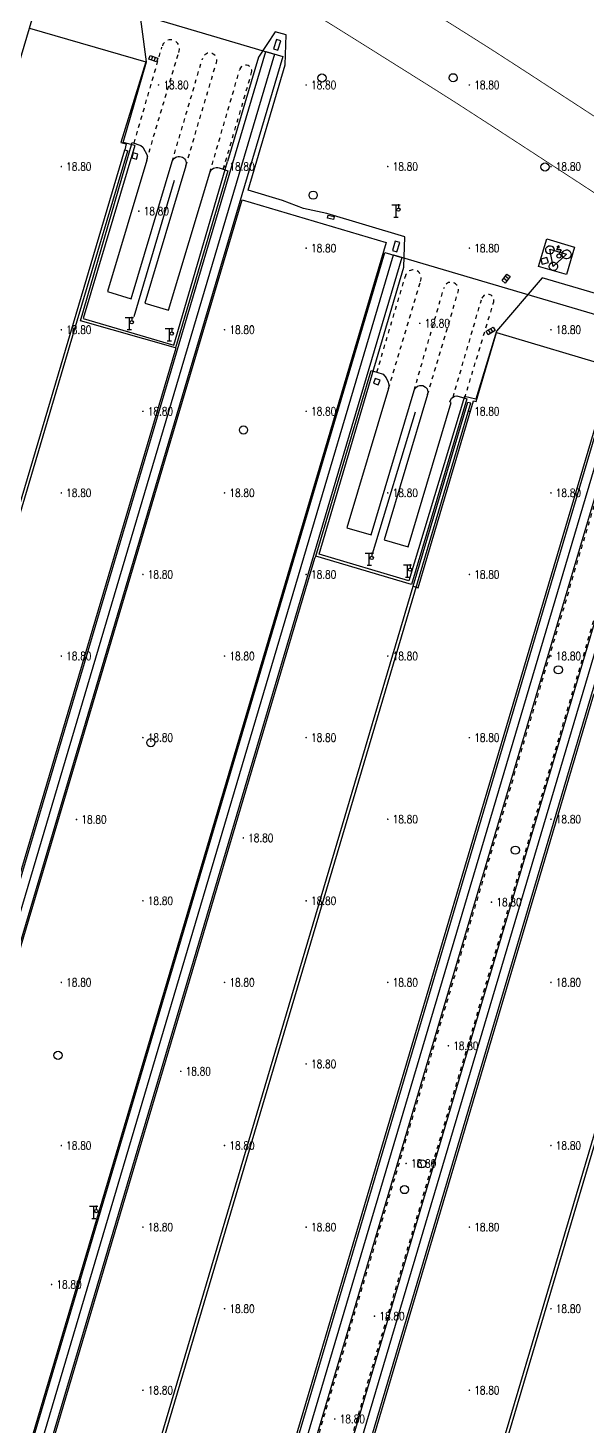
# Model space of a CAD drawing. Extents: x 404846 to 408477, y 3390929 to 3392894.
# Drawn here: x 407367.3 to 407435.8, y 3391600 to 3391771.4 of the extents above; entities that cross this region are included whole.
import ezdxf
from ezdxf.enums import TextEntityAlignment as Align

# ---------------------------------------------------------------- set-up
doc = ezdxf.new("R2010")
doc.units = 0
doc.header["$LTSCALE"] = 0.5
doc.header["$PDSIZE"] = 0.2
doc.linetypes.add('X6', pattern=[2, 1, -1])
doc.layers.get('0').update_dxf_attribs({"linetype": 'CONTINUOUS'})
for name, color, linetype in [('3221', 6, 'CONTINUOUS'), ('DLDW', 11, 'CONTINUOUS'), ('DLSS', 4, 'CONTINUOUS'), ('DMTZ', 3, 'CONTINUOUS'), ('FZTZ', 7, 'CONTINUOUS'), ('GCD', 1, 'CONTINUOUS'), ('GXYZ', 2, 'CONTINUOUS'), ('JMD', 6, 'CONTINUOUS'), ('SXSS', 5, 'CONTINUOUS'), ('ZBTZ', 3, 'CONTINUOUS')]:
    doc.layers.add(name, color=color, linetype=linetype)
doc.styles.add('HZ', font='rs.shx', dxfattribs={"width": 0.8, "bigfont": 'hztxt.shx'})
doc.linetypes.add('10422', pattern='A,0.75,[150,AAA.SHX,S=0.5,R=0,X=0,Y=0.5],1.5,[177,AAA.SHX,S=1,R=0,X=0,Y=0.4],0.75', length=3)
doc.linetypes.add('1161', pattern='A,0,[149,AAA.SHX,S=0.15,R=0,X=0,Y=0],-1.6', length=1.6)
doc.linetypes.add('444', pattern='A,4.5,[145,AAA.SHX,S=1,R=0,X=0,Y=1],4.5,-0.5,[146,AAA.SHX,S=1,R=0,X=0,Y=0],-0.5', length=10)

# ---------------------------------------------------------------- blocks, each defined once
blk = doc.blocks.new('gc063')
for p, q in [((-1, 3), (1, 3)), ((-0.5, 0), (0.5, 0)), ((0, 0), (0, 3)), ((0.6, 3), (0.6, 2.2))]:
    blk.add_line(p, q)
blk.add_circle((0.6, 1.8), 0.4)
blk.add_point((0.6, 3))
blk.add_point((0.6, 3))
blk = doc.blocks.new('GC200')
at = {"linetype": 'Continuous', "const_width": 0.2, "flags": 128}
blk.add_lwpolyline([(-0.1, 0, 1), (0.1, 0, 1)], format="xyb", close=True, dxfattribs=at)
blk = doc.blocks.new('gc188')
blk.add_circle((0, 0), 1)
blk = doc.blocks.new('gc041')
for p, q in [((-1, 0.5), (1, 0.5)), ((-1, -0.5), (-1, 0.5)), ((-0.33, 0.5), (-0.33, -0.5)), ((0.33, 0.5), (0.33, -0.5)), ((1, 0.5), (1, -0.5)), ((1, -0.5), (-1, -0.5))]:
    blk.add_line(p, q)
blk = doc.blocks.new('gc132')
at = {"linetype": 'Continuous'}
for points in [[(0, 2.5), (-0.58, 1.5)], [(0.58, 1.5), (-0.58, 1.5)], [(0, 2.5), (-0.52, 2.2)], [(0, 2.5), (0, 1.9)], [(0.58, 1.5), (0, 0.5)]]:
    blk.add_lwpolyline(points, dxfattribs=at)
blk.add_circle((0, 0), 0.5, dxfattribs=at)

msp = doc.modelspace()

# ---------------------------------------------------------------- linework, layer by layer
at = {"layer": '3221', "color": 6}
for points in [[(407253.652, 3391392.054, 18.971), (407367.759, 3391776.975, 18.886), (407396.218, 3391768.539, 18.886), (407397.498, 3391768.159, 18.886), (407283.391, 3391383.238, 19.062)], [(407303.51, 3391377.274, 19.062), (407412.045, 3391743.54, 18.82), (407441.781, 3391734.76, 18.562), (407333.198, 3391368.473, 18.804)], [(407369.162, 3391357.812, 18.804), (407339.453, 3391366.619, 18.804), (407446.247, 3391726.874, 18.92), (407475.957, 3391718.066, 18.92)]]:
    msp.add_polyline3d(points, close=True, dxfattribs=at)
at = {"layer": 'DLDW', "linetype": 'Continuous', "elevation": 19.189, "flags": 128}
msp.add_lwpolyline([(407433.258, 3391743.647), (407431.612, 3391742.12), (407431.215, 3391744.255), (407433.258, 3391743.647)], close=True, dxfattribs=at)
at = {"layer": 'DLSS', "linetype": 'Continuous', "const_width": 0.1, "flags": 128}
for points, elevation in [([(407409.307, 3391768.75), (407395.708, 3391777.246), (407385.849, 3391783.381), (407368.956, 3391793.813), (407361.001, 3391798.68)], 18.875), ([(407452.736, 3391750.049), (407435.769, 3391761.126), (407428.419, 3391765.916), (407424.071, 3391768.728), (407420.802, 3391770.799), (407413.478, 3391775.396)], 18.825), ([(407448.425, 3391743.491), (407431.482, 3391754.555), (407424.146, 3391759.334), (407419.84, 3391762.12), (407416.617, 3391764.162), (407409.307, 3391768.75)], 18.83)]:
    msp.add_lwpolyline(points, dxfattribs=dict(at, elevation=elevation))
at = {"layer": 'DLSS', "linetype": 'X6', "flags": 128}
for points, elevation in [([(407385.737, 3391768.379), (407385.801, 3391768.558), (407385.832, 3391768.744), (407385.818, 3391769.027), (407385.767, 3391769.21), (407385.634, 3391769.46), (407385.512, 3391769.604), (407385.366, 3391769.724), (407385.201, 3391769.817), (407384.93, 3391769.9), (407384.742, 3391769.915), (407384.553, 3391769.897), (407384.371, 3391769.847), (407384.2, 3391769.766), (407384.046, 3391769.656), (407383.913, 3391769.521), (407383.806, 3391769.365), (407383.678, 3391769.001)], 19.001), ([(407380.275, 3391757.263), (407383.678, 3391769.001)], 19.045), ([(407381.816, 3391755.176), (407385.737, 3391768.379)], 19.061), ([(407390.32, 3391767.003), (407390.375, 3391767.15), (407390.403, 3391767.305), (407390.405, 3391767.462), (407390.379, 3391767.617), (407390.326, 3391767.765), (407390.249, 3391767.902), (407390.149, 3391768.023), (407389.964, 3391768.168), (407389.822, 3391768.235), (407389.67, 3391768.277), (407389.436, 3391768.29), (407389.281, 3391768.264), (407389.133, 3391768.211), (407388.996, 3391768.134), (407388.875, 3391768.034), (407388.73, 3391767.849), (407388.612, 3391767.501)], 19.119), ([(407384.945, 3391754.994), (407388.612, 3391767.501)], 19.105), ([(407386.625, 3391754.486), (407390.32, 3391767.003)], 19.117), ([(407394.637, 3391765.764), (407394.679, 3391765.89), (407394.698, 3391766.088), (407394.683, 3391766.219), (407394.644, 3391766.346), (407394.585, 3391766.465), (407394.459, 3391766.618), (407394.355, 3391766.7), (407394.238, 3391766.763), (407394.047, 3391766.817), (407393.914, 3391766.824), (407393.783, 3391766.809), (407393.656, 3391766.77), (407393.482, 3391766.673), (407393.383, 3391766.585), (407393.301, 3391766.481), (407393.239, 3391766.364), (407393.181, 3391766.143)], 19.119), ([(407389.551, 3391753.624), (407393.181, 3391766.143)], 19.135), ([(407391.208, 3391754.051), (407394.637, 3391765.764)], 19.13), ([(407410.022, 3391729.17), (407413.48, 3391740.845)], 18.778), ([(407415.358, 3391740.288), (407415.42, 3391740.45), (407415.453, 3391740.619), (407415.455, 3391740.793), (407415.403, 3391741.046), (407415.332, 3391741.204), (407415.235, 3391741.348), (407415.115, 3391741.472), (407414.899, 3391741.615), (407414.737, 3391741.676), (407414.567, 3391741.709), (407414.394, 3391741.712), (407414.14, 3391741.659), (407413.982, 3391741.589), (407413.839, 3391741.492), (407413.715, 3391741.371), (407413.572, 3391741.155), (407413.48, 3391740.845)], 18.88), ([(407411.464, 3391727.187), (407415.358, 3391740.288)], 18.765), ([(407414.582, 3391726.936), (407418.202, 3391739.382)], 18.692), ([(407419.939, 3391738.876), (407419.997, 3391739.025), (407420.028, 3391739.182), (407420.031, 3391739.342), (407419.984, 3391739.577), (407419.92, 3391739.724), (407419.83, 3391739.857), (407419.657, 3391740.022), (407419.52, 3391740.105), (407419.371, 3391740.163), (407419.213, 3391740.194), (407419.053, 3391740.197), (407418.818, 3391740.15), (407418.672, 3391740.086), (407418.539, 3391739.997), (407418.373, 3391739.823), (407418.29, 3391739.686), (407418.202, 3391739.382)], 18.713), ([(407416.239, 3391726.424), (407419.939, 3391738.876)], 18.692), ([(407419.355, 3391726.107), (407422.83, 3391738.033)], 18.692), ([(407420.785, 3391726.003), (407424.289, 3391737.593)], 18.692), ([(407424.289, 3391737.593), (407424.358, 3391737.783), (407424.375, 3391737.917), (407424.369, 3391738.052), (407424.34, 3391738.184), (407424.288, 3391738.308), (407424.215, 3391738.422), (407424.124, 3391738.522), (407424.017, 3391738.604), (407423.897, 3391738.666), (407423.768, 3391738.707), (407423.566, 3391738.724), (407423.432, 3391738.706), (407423.303, 3391738.666), (407423.128, 3391738.564), (407423.029, 3391738.473), (407422.947, 3391738.366), (407422.884, 3391738.246), (407422.83, 3391738.033)], 18.707), ([(407333.909, 3391366.214), (407441.769, 3391730.065), (407445.537, 3391728.949), (407337.676, 3391365.097)], 18.843)]:
    msp.add_lwpolyline(points, dxfattribs=dict(at, elevation=elevation))
at = {"layer": 'DMTZ', "linetype": '10422', "flags": 128}
for points, elevation in [([(407390.703, 3391754.223), (407390.934, 3391754.145), (407391.208, 3391754.051), (407391.769, 3391753.861), (407385.344, 3391732.169), (407373.717, 3391735.458), (407380.031, 3391757.349)], 19.219), ([(407380.031, 3391757.349), (407380.275, 3391757.263), (407380.853, 3391757.061)], 19.111), ([(407380.853, 3391757.061), (407381.104, 3391756.947), (407381.345, 3391756.778), (407381.873, 3391755.759), (407381.873, 3391755.465), (407381.816, 3391755.176)], 19.152), ([(407381.816, 3391755.176), (407381.815, 3391755.172), (407377.009, 3391739.052), (407379.913, 3391738.183), (407384.945, 3391754.994), (407384.946, 3391754.998)], 19.205), ([(407386.628, 3391754.495), (407386.625, 3391754.486), (407386.622, 3391754.477), (407381.605, 3391737.648), (407384.509, 3391736.779), (407389.551, 3391753.624), (407389.553, 3391753.631)], 19.205), ([(407384.946, 3391754.998), (407385.016, 3391755.166), (407385.11, 3391755.306), (407385.23, 3391755.424), (407385.369, 3391755.518), (407385.524, 3391755.584), (407385.689, 3391755.618), (407385.857, 3391755.621), (407386.038, 3391755.587), (407386.193, 3391755.524), (407386.334, 3391755.432), (407386.455, 3391755.315), (407386.559, 3391755.164), (407386.624, 3391755.009), (407386.659, 3391754.844), (407386.662, 3391754.676), (407386.628, 3391754.495)], 19.241), ([(407389.553, 3391753.631), (407389.619, 3391753.792), (407389.723, 3391753.948), (407389.858, 3391754.079), (407390.003, 3391754.172), (407390.178, 3391754.24), (407390.348, 3391754.269), (407390.52, 3391754.265), (407390.703, 3391754.223)], 19.299), ([(407419.831, 3391726.269), (407420.785, 3391726.003), (407421.06, 3391725.926), (407414.259, 3391703.134), (407402.546, 3391706.632), (407409.328, 3391729.388)], 19.021), ([(407409.328, 3391729.388), (407410.022, 3391729.17), (407410.781, 3391728.933), (407411.171, 3391728.494), (407411.42, 3391727.939), (407411.497, 3391727.592), (407411.464, 3391727.187)], 19.042), ([(407411.464, 3391727.187), (407406.358, 3391710.103), (407409.314, 3391709.22), (407414.582, 3391726.936)], 19.017), ([(407414.582, 3391726.936), (407414.76, 3391727.266), (407414.993, 3391727.457), (407415.277, 3391727.557), (407415.652, 3391727.536), (407415.983, 3391727.358), (407416.173, 3391727.125), (407416.282, 3391726.766), (407416.239, 3391726.424)], 19.021), ([(407416.239, 3391726.424), (407410.922, 3391708.645), (407413.878, 3391707.761), (407419.146, 3391725.477)], 19.017), ([(407419.146, 3391725.477), (407418.947, 3391725.543), (407419.186, 3391725.978), (407419.355, 3391726.107), (407419.524, 3391726.237), (407419.831, 3391726.269)], 19.044)]:
    msp.add_lwpolyline(points, dxfattribs=dict(at, elevation=elevation))
for points, elevation in [([(407429.85, 3391742.127), (407430.832, 3391745.509), (407434.245, 3391744.518), (407433.263, 3391741.136), (407429.85, 3391742.127)], 19.365), ([(407431.078, 3391744.66), (407431.209, 3391744.681), (407431.298, 3391744.676), (407431.465, 3391744.62), (407431.539, 3391744.571), (407431.631, 3391744.476), (407431.71, 3391744.318), (407431.73, 3391744.142), (407431.704, 3391744.012), (407431.669, 3391743.931), (407431.559, 3391743.793), (407431.488, 3391743.74), (407431.367, 3391743.686), (407431.236, 3391743.665), (407431.148, 3391743.671), (407430.98, 3391743.727), (407430.906, 3391743.775), (407430.814, 3391743.871), (407430.735, 3391744.029), (407430.715, 3391744.204), (407430.741, 3391744.334), (407430.776, 3391744.416), (407430.886, 3391744.554), (407431.036, 3391744.646), (407431.078, 3391744.66)], 19.555), ([(407432.952, 3391744.064), (407433.126, 3391744.144), (407433.268, 3391744.163), (407433.364, 3391744.154), (407433.543, 3391744.088), (407433.657, 3391744), (407433.718, 3391743.927), (407433.798, 3391743.753), (407433.817, 3391743.611), (407433.808, 3391743.515), (407433.742, 3391743.336), (407433.619, 3391743.19), (407433.453, 3391743.095), (407433.313, 3391743.064), (407433.217, 3391743.064), (407433.077, 3391743.096), (407432.99, 3391743.137), (407432.844, 3391743.26), (407432.749, 3391743.426), (407432.718, 3391743.566), (407432.718, 3391743.662), (407432.768, 3391743.846), (407432.846, 3391743.967), (407432.914, 3391744.035), (407432.952, 3391744.064)], 19.595), ([(407431.571, 3391742.642), (407431.704, 3391742.648), (407431.792, 3391742.633), (407431.953, 3391742.558), (407432.051, 3391742.468), (407432.102, 3391742.395), (407432.163, 3391742.229), (407432.169, 3391742.095), (407432.154, 3391742.008), (407432.079, 3391741.847), (407431.989, 3391741.748), (407431.916, 3391741.697), (407431.75, 3391741.636), (407431.616, 3391741.63), (407431.529, 3391741.646), (407431.368, 3391741.72), (407431.269, 3391741.81), (407431.218, 3391741.883), (407431.157, 3391742.05), (407431.157, 3391742.227), (407431.217, 3391742.394), (407431.331, 3391742.53), (407431.444, 3391742.602), (407431.527, 3391742.633), (407431.571, 3391742.642)], 19.502)]:
    msp.add_lwpolyline(points, close=True, dxfattribs=dict(at, elevation=elevation))
at = {"layer": 'FZTZ', "linetype": 'Continuous', "flags": 128}
for points, elevation in [([(407397.892, 3391768.632), (407398.253, 3391769.779), (407397.714, 3391769.948), (407397.353, 3391768.802), (407397.892, 3391768.632)], 19.267), ([(407380.148, 3391756.044), (407379.984, 3391755.442), (407380.558, 3391755.286), (407380.721, 3391755.888), (407380.148, 3391756.044)], 20.938), ([(407404.699, 3391747.894), (407403.965, 3391748.064), (407404.048, 3391748.421), (407404.782, 3391748.251), (407404.699, 3391747.894)], 19.963), ([(407412.462, 3391743.932), (407412.823, 3391745.078), (407412.284, 3391745.248), (407411.923, 3391744.102), (407412.462, 3391743.932)], 19.03), ([(407430.281, 3391742.413), (407431.04, 3391742.638), (407430.862, 3391743.238), (407430.103, 3391743.012), (407430.281, 3391742.413)], 20.933), ([(407410.201, 3391727.608), (407410.412, 3391728.192), (407409.834, 3391728.401), (407409.623, 3391727.816), (407410.201, 3391727.608)], 20.795)]:
    msp.add_lwpolyline(points, close=True, dxfattribs=dict(at, elevation=elevation))
at = {"layer": 'JMD', "linetype": '444', "flags": 128}
for points, elevation in [([(407380.373, 3391756.963), (407378.914, 3391757.341), (407381.78, 3391767.221), (407380.641, 3391775.88), (407367.455, 3391779.731), (407365.646, 3391780.177), (407363.871, 3391780.793), (407367.302, 3391792.666), (407365.34, 3391794.016)], 20.285), ([(407403.883, 3391748.624), (407401.052, 3391749.221), (407398.456, 3391750.225), (407394.232, 3391751.473), (407398.792, 3391766.841), (407398.919, 3391770.513), (407397.559, 3391770.894), (407395.52, 3391767.779), (407391.738, 3391755.007)], 20.333), ([(407380.373, 3391756.963), (407374.033, 3391735.775), (407385.126, 3391732.498), (407391.738, 3391755.007)], 20.564), ([(407385.189, 3391752.688), (407380.232, 3391735.944)], 20.37), ([(407447.576, 3391725.299), (407447.634, 3391728.931), (407445.213, 3391729.539), (407444.163, 3391729.708), (407442.275, 3391730.481), (407444.051, 3391736.699), (407430.261, 3391740.723), (407424.678, 3391734.201), (407422.141, 3391725.852), (407420.745, 3391726.197), (407413.945, 3391703.597), (407402.963, 3391706.852), (407413.34, 3391742.05), (407413.444, 3391745.779), (407403.883, 3391748.624)], 20.41), ([(407409.472, 3391706.908), (407414.74, 3391724.325)], 20.102)]:
    msp.add_lwpolyline(points, dxfattribs=dict(at, elevation=elevation))
at = {"layer": 'SXSS', "linetype": 'Continuous', "flags": 128}
for points, elevation in [([(407355.565, 3391676.973), (407379.123, 3391756.424)], 19.043), ([(407355.924, 3391676.866), (407373.301, 3391735.454), (407379.488, 3391756.316)], 19.046), ([(407379.123, 3391756.424), (407379.488, 3391756.316)], 19.076), ([(407405.143, 3391671.488), (407414.473, 3391702.936), (407421.172, 3391725.515)], 18.884), ([(407405.506, 3391671.38), (407421.539, 3391725.406)], 18.888), ([(407421.172, 3391725.515), (407421.539, 3391725.406)], 18.81), ([(407389.542, 3391476.854), (407451.223, 3391684.842)], 18.876), ([(407389.904, 3391476.747), (407451.605, 3391684.729)], 18.876), ([(407352.175, 3391492.751), (407405.143, 3391671.488)], 18.801), ([(407352.552, 3391492.639), (407405.506, 3391671.38)], 18.801)]:
    msp.add_lwpolyline(points, dxfattribs=dict(at, elevation=elevation))
at = {"layer": 'ZBTZ', "linetype": '1161', "flags": 128}
for points, elevation in [([(407260.315, 3391409.874), (407367.475, 3391771.36), (407369.028, 3391776.599)], 18.945), ([(407367.475, 3391771.36), (407381.694, 3391767.212), (407378.666, 3391757.334), (407379.306, 3391757.148), (407379.123, 3391756.424)], 18.864), ([(407284.607, 3391382.878), (407393.528, 3391750.307), (407411.151, 3391745.086), (407302.229, 3391377.654)], 18.963), ([(407424.685, 3391734.033), (407438.944, 3391729.806), (407337.321, 3391387.005)], 18.976), ([(407414.473, 3391702.936), (407415.074, 3391702.743), (407421.881, 3391725.675), (407422.179, 3391725.579), (407424.685, 3391734.033)], 18.877), ([(407288.365, 3391404.717), (407320.466, 3391513.125), (407385.303, 3391731.737), (407385.429, 3391732.145), (407385.344, 3391732.169)], 18.956), ([(407310.983, 3391398.012), (407402.438, 3391706.397), (407402.546, 3391706.632)], 18.961), ([(407436.677, 3391689.774), (407436.552, 3391689.626), (407350.978, 3391400.958), (407378.165, 3391392.899), (407463.738, 3391681.567), (407463.773, 3391681.753)], 18.852)]:
    msp.add_lwpolyline(points, dxfattribs=dict(at, elevation=elevation))
for points, elevation in [([(407398.511, 3391767.859), (407284.404, 3391382.938), (407282.3, 3391383.561), (407396.407, 3391768.483), (407398.511, 3391767.859)], 18.956), ([(407302.422, 3391377.596), (407410.996, 3391743.851), (407413.089, 3391743.23), (407304.515, 3391376.976), (407303.51, 3391377.274), (407303.469, 3391377.286), (407302.422, 3391377.596)], 19.012), ([(407334.285, 3391368.151), (407442.868, 3391734.438), (407440.768, 3391735.06), (407332.185, 3391368.773), (407333.235, 3391368.462), (407334.285, 3391368.151)], 18.862), ([(407340.496, 3391366.31), (407447.29, 3391726.564), (407445.176, 3391727.191), (407338.382, 3391366.937), (407340.496, 3391366.31)], 18.851)]:
    msp.add_lwpolyline(points, close=True, dxfattribs=dict(at, elevation=elevation))

# ---------------------------------------------------------------- block references
at = {"layer": 'DLDW', "linetype": 'Continuous', "xscale": 0.5, "yscale": 0.5}
msp.add_blockref('gc132', (407432.336, 3391743.417), dxfattribs=at)
at = {"layer": 'DLSS', "linetype": 'Continuous', "xscale": 0.5, "yscale": 0.5}
for p in [(407412.372, 3391748.197, 19.042), (407379.69, 3391734.391, 19.104), (407384.592, 3391733.01, 19.129), (407409.099, 3391705.51, 18.972), (407413.787, 3391704.068, 18.987), (407375.327, 3391625.447, 18.793)]:
    msp.add_blockref('gc063', p, dxfattribs=at)
at = {"layer": 'GCD', "linetype": 'Continuous'}
ref = msp.add_blockref('GC200', (407383.271, 3391764.384, 18.8), dxfattribs=dict(at, xscale=0.5, yscale=0.5, zscale=0.5))
ref.add_attrib('height', '18.80', dxfattribs={"linetype": 'Continuous', "height": 1, "style": 'HZ', "width": 0.8}).set_placement((407383.871, 3391764.384, 18.8), align=Align.MIDDLE_LEFT)
ref = msp.add_blockref('GC200', (407401.358, 3391764.379, 18.8), dxfattribs=dict(at, xscale=0.5, yscale=0.5, zscale=0.5))
ref.add_attrib('height', '18.80', dxfattribs={"linetype": 'Continuous', "height": 1, "style": 'HZ', "width": 0.8}).set_placement((407401.958, 3391764.379, 18.8), align=Align.MIDDLE_LEFT)
ref = msp.add_blockref('GC200', (407421.358, 3391764.379, 18.8), dxfattribs=dict(at, xscale=0.5, yscale=0.5, zscale=0.5))
ref.add_attrib('height', '18.80', dxfattribs={"linetype": 'Continuous', "height": 1, "style": 'HZ', "width": 0.8}).set_placement((407421.958, 3391764.379, 18.8), align=Align.MIDDLE_LEFT)
ref = msp.add_blockref('GC200', (407371.358, 3391754.379, 18.8), dxfattribs=dict(at, xscale=0.5, yscale=0.5, zscale=0.5))
ref.add_attrib('height', '18.80', dxfattribs={"linetype": 'Continuous', "height": 1, "style": 'HZ', "width": 0.8}).set_placement((407371.958, 3391754.379, 18.8), align=Align.MIDDLE_LEFT)
ref = msp.add_blockref('GC200', (407391.358, 3391754.379, 18.8), dxfattribs=dict(at, xscale=0.5, yscale=0.5, zscale=0.5))
ref.add_attrib('height', '18.80', dxfattribs={"linetype": 'Continuous', "height": 1, "style": 'HZ', "width": 0.8}).set_placement((407391.958, 3391754.379, 18.8), align=Align.MIDDLE_LEFT)
ref = msp.add_blockref('GC200', (407411.358, 3391754.379, 18.8), dxfattribs=dict(at, xscale=0.5, yscale=0.5, zscale=0.5))
ref.add_attrib('height', '18.80', dxfattribs={"linetype": 'Continuous', "height": 1, "style": 'HZ', "width": 0.8}).set_placement((407411.958, 3391754.379, 18.8), align=Align.MIDDLE_LEFT)
ref = msp.add_blockref('GC200', (407431.358, 3391754.379, 18.8), dxfattribs=dict(at, xscale=0.5, yscale=0.5, zscale=0.5))
ref.add_attrib('height', '18.80', dxfattribs={"linetype": 'Continuous', "height": 1, "style": 'HZ', "width": 0.8}).set_placement((407431.958, 3391754.379, 18.8), align=Align.MIDDLE_LEFT)
ref = msp.add_blockref('GC200', (407380.856, 3391748.918, 18.8), dxfattribs=dict(at, xscale=0.5, yscale=0.5, zscale=0.5))
ref.add_attrib('height', '18.80', dxfattribs={"linetype": 'Continuous', "height": 1, "style": 'HZ', "width": 0.8}).set_placement((407381.456, 3391748.918, 18.8), align=Align.MIDDLE_LEFT)
ref = msp.add_blockref('GC200', (407401.358, 3391744.379, 18.8), dxfattribs=dict(at, xscale=0.5, yscale=0.5, zscale=0.5))
ref.add_attrib('height', '18.80', dxfattribs={"linetype": 'Continuous', "height": 1, "style": 'HZ', "width": 0.8}).set_placement((407401.958, 3391744.379, 18.8), align=Align.MIDDLE_LEFT)
ref = msp.add_blockref('GC200', (407421.358, 3391744.379, 18.8), dxfattribs=dict(at, xscale=0.5, yscale=0.5, zscale=0.5))
ref.add_attrib('height', '18.80', dxfattribs={"linetype": 'Continuous', "height": 1, "style": 'HZ', "width": 0.8}).set_placement((407421.958, 3391744.379, 18.8), align=Align.MIDDLE_LEFT)
ref = msp.add_blockref('GC200', (407415.281, 3391735.163, 18.8), dxfattribs=dict(at, xscale=0.5, yscale=0.5, zscale=0.5))
ref.add_attrib('height', '18.80', dxfattribs={"linetype": 'Continuous', "height": 1, "style": 'HZ', "width": 0.8}).set_placement((407415.881, 3391735.163, 18.8), align=Align.MIDDLE_LEFT)
ref = msp.add_blockref('GC200', (407371.358, 3391734.379, 18.8), dxfattribs=dict(at, xscale=0.5, yscale=0.5, zscale=0.5))
ref.add_attrib('height', '18.80', dxfattribs={"linetype": 'Continuous', "height": 1, "style": 'HZ', "width": 0.8}).set_placement((407371.958, 3391734.379, 18.8), align=Align.MIDDLE_LEFT)
ref = msp.add_blockref('GC200', (407391.358, 3391734.379, 18.8), dxfattribs=dict(at, xscale=0.5, yscale=0.5, zscale=0.5))
ref.add_attrib('height', '18.80', dxfattribs={"linetype": 'Continuous', "height": 1, "style": 'HZ', "width": 0.8}).set_placement((407391.958, 3391734.379, 18.8), align=Align.MIDDLE_LEFT)
ref = msp.add_blockref('GC200', (407431.358, 3391734.379, 18.8), dxfattribs=dict(at, xscale=0.5, yscale=0.5, zscale=0.5))
ref.add_attrib('height', '18.80', dxfattribs={"linetype": 'Continuous', "height": 1, "style": 'HZ', "width": 0.8}).set_placement((407431.958, 3391734.379, 18.8), align=Align.MIDDLE_LEFT)
ref = msp.add_blockref('GC200', (407381.358, 3391724.379, 18.8), dxfattribs=dict(at, xscale=0.5, yscale=0.5, zscale=0.5))
ref.add_attrib('height', '18.80', dxfattribs={"linetype": 'Continuous', "height": 1, "style": 'HZ', "width": 0.8}).set_placement((407381.958, 3391724.379, 18.8), align=Align.MIDDLE_LEFT)
ref = msp.add_blockref('GC200', (407401.358, 3391724.379, 18.8), dxfattribs=dict(at, xscale=0.5, yscale=0.5, zscale=0.5))
ref.add_attrib('height', '18.80', dxfattribs={"linetype": 'Continuous', "height": 1, "style": 'HZ', "width": 0.8}).set_placement((407401.958, 3391724.379, 18.8), align=Align.MIDDLE_LEFT)
ref = msp.add_blockref('GC200', (407421.358, 3391724.379, 18.8), dxfattribs=dict(at, xscale=0.5, yscale=0.5, zscale=0.5))
ref.add_attrib('height', '18.80', dxfattribs={"linetype": 'Continuous', "height": 1, "style": 'HZ', "width": 0.8}).set_placement((407421.958, 3391724.379, 18.8), align=Align.MIDDLE_LEFT)
ref = msp.add_blockref('GC200', (407371.358, 3391714.379, 18.8), dxfattribs=dict(at, xscale=0.5, yscale=0.5, zscale=0.5))
ref.add_attrib('height', '18.80', dxfattribs={"linetype": 'Continuous', "height": 1, "style": 'HZ', "width": 0.8}).set_placement((407371.958, 3391714.379, 18.8), align=Align.MIDDLE_LEFT)
ref = msp.add_blockref('GC200', (407391.358, 3391714.379, 18.8), dxfattribs=dict(at, xscale=0.5, yscale=0.5, zscale=0.5))
ref.add_attrib('height', '18.80', dxfattribs={"linetype": 'Continuous', "height": 1, "style": 'HZ', "width": 0.8}).set_placement((407391.958, 3391714.379, 18.8), align=Align.MIDDLE_LEFT)
ref = msp.add_blockref('GC200', (407411.358, 3391714.379, 18.8), dxfattribs=dict(at, xscale=0.5, yscale=0.5, zscale=0.5))
ref.add_attrib('height', '18.80', dxfattribs={"linetype": 'Continuous', "height": 1, "style": 'HZ', "width": 0.8}).set_placement((407411.958, 3391714.379, 18.8), align=Align.MIDDLE_LEFT)
ref = msp.add_blockref('GC200', (407431.358, 3391714.379, 18.8), dxfattribs=dict(at, xscale=0.5, yscale=0.5, zscale=0.5))
ref.add_attrib('height', '18.80', dxfattribs={"linetype": 'Continuous', "height": 1, "style": 'HZ', "width": 0.8}).set_placement((407431.958, 3391714.379, 18.8), align=Align.MIDDLE_LEFT)
ref = msp.add_blockref('GC200', (407381.358, 3391704.379, 18.8), dxfattribs=dict(at, xscale=0.5, yscale=0.5, zscale=0.5))
ref.add_attrib('height', '18.80', dxfattribs={"linetype": 'Continuous', "height": 1, "style": 'HZ', "width": 0.8}).set_placement((407381.958, 3391704.379, 18.8), align=Align.MIDDLE_LEFT)
ref = msp.add_blockref('GC200', (407401.358, 3391704.379, 18.8), dxfattribs=dict(at, xscale=0.5, yscale=0.5, zscale=0.5))
ref.add_attrib('height', '18.80', dxfattribs={"linetype": 'Continuous', "height": 1, "style": 'HZ', "width": 0.8}).set_placement((407401.958, 3391704.379, 18.8), align=Align.MIDDLE_LEFT)
ref = msp.add_blockref('GC200', (407421.358, 3391704.379, 18.8), dxfattribs=dict(at, xscale=0.5, yscale=0.5, zscale=0.5))
ref.add_attrib('height', '18.80', dxfattribs={"linetype": 'Continuous', "height": 1, "style": 'HZ', "width": 0.8}).set_placement((407421.958, 3391704.379, 18.8), align=Align.MIDDLE_LEFT)
ref = msp.add_blockref('GC200', (407371.358, 3391694.379, 18.8), dxfattribs=dict(at, xscale=0.5, yscale=0.5, zscale=0.5))
ref.add_attrib('height', '18.80', dxfattribs={"linetype": 'Continuous', "height": 1, "style": 'HZ', "width": 0.8}).set_placement((407371.958, 3391694.379, 18.8), align=Align.MIDDLE_LEFT)
ref = msp.add_blockref('GC200', (407391.358, 3391694.379, 18.8), dxfattribs=dict(at, xscale=0.5, yscale=0.5, zscale=0.5))
ref.add_attrib('height', '18.80', dxfattribs={"linetype": 'Continuous', "height": 1, "style": 'HZ', "width": 0.8}).set_placement((407391.958, 3391694.379, 18.8), align=Align.MIDDLE_LEFT)
ref = msp.add_blockref('GC200', (407411.358, 3391694.379, 18.8), dxfattribs=dict(at, xscale=0.5, yscale=0.5, zscale=0.5))
ref.add_attrib('height', '18.80', dxfattribs={"linetype": 'Continuous', "height": 1, "style": 'HZ', "width": 0.8}).set_placement((407411.958, 3391694.379, 18.8), align=Align.MIDDLE_LEFT)
ref = msp.add_blockref('GC200', (407431.358, 3391694.379, 18.8), dxfattribs=dict(at, xscale=0.5, yscale=0.5, zscale=0.5))
ref.add_attrib('height', '18.80', dxfattribs={"linetype": 'Continuous', "height": 1, "style": 'HZ', "width": 0.8}).set_placement((407431.958, 3391694.379, 18.8), align=Align.MIDDLE_LEFT)
ref = msp.add_blockref('GC200', (407381.358, 3391684.379, 18.8), dxfattribs=dict(at, xscale=0.5, yscale=0.5, zscale=0.5))
ref.add_attrib('height', '18.80', dxfattribs={"linetype": 'Continuous', "height": 1, "style": 'HZ', "width": 0.8}).set_placement((407381.958, 3391684.379, 18.8), align=Align.MIDDLE_LEFT)
ref = msp.add_blockref('GC200', (407401.358, 3391684.379, 18.8), dxfattribs=dict(at, xscale=0.5, yscale=0.5, zscale=0.5))
ref.add_attrib('height', '18.80', dxfattribs={"linetype": 'Continuous', "height": 1, "style": 'HZ', "width": 0.8}).set_placement((407401.958, 3391684.379, 18.8), align=Align.MIDDLE_LEFT)
ref = msp.add_blockref('GC200', (407421.358, 3391684.379, 18.8), dxfattribs=dict(at, xscale=0.5, yscale=0.5, zscale=0.5))
ref.add_attrib('height', '18.80', dxfattribs={"linetype": 'Continuous', "height": 1, "style": 'HZ', "width": 0.8}).set_placement((407421.958, 3391684.379, 18.8), align=Align.MIDDLE_LEFT)
ref = msp.add_blockref('GC200', (407373.212, 3391674.348, 18.8), dxfattribs=dict(at, xscale=0.5, yscale=0.5, zscale=0.5))
ref.add_attrib('height', '18.80', dxfattribs={"linetype": 'Continuous', "height": 1, "style": 'HZ', "width": 0.8}).set_placement((407373.812, 3391674.348, 18.8), align=Align.MIDDLE_LEFT)
ref = msp.add_blockref('GC200', (407411.358, 3391674.379, 18.8), dxfattribs=dict(at, xscale=0.5, yscale=0.5, zscale=0.5))
ref.add_attrib('height', '18.80', dxfattribs={"linetype": 'Continuous', "height": 1, "style": 'HZ', "width": 0.8}).set_placement((407411.958, 3391674.379, 18.8), align=Align.MIDDLE_LEFT)
ref = msp.add_blockref('GC200', (407431.358, 3391674.379, 18.8), dxfattribs=dict(at, xscale=0.5, yscale=0.5, zscale=0.5))
ref.add_attrib('height', '18.80', dxfattribs={"linetype": 'Continuous', "height": 1, "style": 'HZ', "width": 0.8}).set_placement((407431.958, 3391674.379, 18.8), align=Align.MIDDLE_LEFT)
ref = msp.add_blockref('GC200', (407393.657, 3391672.083, 18.8), dxfattribs=dict(at, xscale=0.5, yscale=0.5, zscale=0.5))
ref.add_attrib('height', '18.80', dxfattribs={"linetype": 'Continuous', "height": 1, "style": 'HZ', "width": 0.8}).set_placement((407394.257, 3391672.083, 18.8), align=Align.MIDDLE_LEFT)
ref = msp.add_blockref('GC200', (407381.358, 3391664.379, 18.8), dxfattribs=dict(at, xscale=0.5, yscale=0.5, zscale=0.5))
ref.add_attrib('height', '18.80', dxfattribs={"linetype": 'Continuous', "height": 1, "style": 'HZ', "width": 0.8}).set_placement((407381.958, 3391664.379, 18.8), align=Align.MIDDLE_LEFT)
ref = msp.add_blockref('GC200', (407401.358, 3391664.379, 18.8), dxfattribs=dict(at, xscale=0.5, yscale=0.5, zscale=0.5))
ref.add_attrib('height', '18.80', dxfattribs={"linetype": 'Continuous', "height": 1, "style": 'HZ', "width": 0.8}).set_placement((407401.958, 3391664.379, 18.8), align=Align.MIDDLE_LEFT)
ref = msp.add_blockref('GC200', (407424.072, 3391664.212, 18.8), dxfattribs=dict(at, xscale=0.5, yscale=0.5, zscale=0.5))
ref.add_attrib('height', '18.80', dxfattribs={"linetype": 'Continuous', "height": 1, "style": 'HZ', "width": 0.8}).set_placement((407424.672, 3391664.212, 18.8), align=Align.MIDDLE_LEFT)
ref = msp.add_blockref('GC200', (407371.358, 3391654.379, 18.8), dxfattribs=dict(at, xscale=0.5, yscale=0.5, zscale=0.5))
ref.add_attrib('height', '18.80', dxfattribs={"linetype": 'Continuous', "height": 1, "style": 'HZ', "width": 0.8}).set_placement((407371.958, 3391654.379, 18.8), align=Align.MIDDLE_LEFT)
ref = msp.add_blockref('GC200', (407391.358, 3391654.379, 18.8), dxfattribs=dict(at, xscale=0.5, yscale=0.5, zscale=0.5))
ref.add_attrib('height', '18.80', dxfattribs={"linetype": 'Continuous', "height": 1, "style": 'HZ', "width": 0.8}).set_placement((407391.958, 3391654.379, 18.8), align=Align.MIDDLE_LEFT)
ref = msp.add_blockref('GC200', (407411.358, 3391654.379, 18.8), dxfattribs=dict(at, xscale=0.5, yscale=0.5, zscale=0.5))
ref.add_attrib('height', '18.80', dxfattribs={"linetype": 'Continuous', "height": 1, "style": 'HZ', "width": 0.8}).set_placement((407411.958, 3391654.379, 18.8), align=Align.MIDDLE_LEFT)
ref = msp.add_blockref('GC200', (407431.358, 3391654.379, 18.8), dxfattribs=dict(at, xscale=0.5, yscale=0.5, zscale=0.5))
ref.add_attrib('height', '18.80', dxfattribs={"linetype": 'Continuous', "height": 1, "style": 'HZ', "width": 0.8}).set_placement((407431.958, 3391654.379, 18.8), align=Align.MIDDLE_LEFT)
ref = msp.add_blockref('GC200', (407418.784, 3391646.609, 18.8), dxfattribs=dict(at, xscale=0.5, yscale=0.5, zscale=0.5))
ref.add_attrib('height', '18.80', dxfattribs={"linetype": 'Continuous', "height": 1, "style": 'HZ', "width": 0.8}).set_placement((407419.384, 3391646.609, 18.8), align=Align.MIDDLE_LEFT)
ref = msp.add_blockref('GC200', (407401.358, 3391644.379, 18.8), dxfattribs=dict(at, xscale=0.5, yscale=0.5, zscale=0.5))
ref.add_attrib('height', '18.80', dxfattribs={"linetype": 'Continuous', "height": 1, "style": 'HZ', "width": 0.8}).set_placement((407401.958, 3391644.379, 18.8), align=Align.MIDDLE_LEFT)
ref = msp.add_blockref('GC200', (407385.99, 3391643.478, 18.8), dxfattribs=dict(at, xscale=0.5, yscale=0.5, zscale=0.5))
ref.add_attrib('height', '18.80', dxfattribs={"linetype": 'Continuous', "height": 1, "style": 'HZ', "width": 0.8}).set_placement((407386.59, 3391643.478, 18.8), align=Align.MIDDLE_LEFT)
ref = msp.add_blockref('GC200', (407371.358, 3391634.379, 18.8), dxfattribs=dict(at, xscale=0.5, yscale=0.5, zscale=0.5))
ref.add_attrib('height', '18.80', dxfattribs={"linetype": 'Continuous', "height": 1, "style": 'HZ', "width": 0.8}).set_placement((407371.958, 3391634.379, 18.8), align=Align.MIDDLE_LEFT)
ref = msp.add_blockref('GC200', (407391.358, 3391634.379, 18.8), dxfattribs=dict(at, xscale=0.5, yscale=0.5, zscale=0.5))
ref.add_attrib('height', '18.80', dxfattribs={"linetype": 'Continuous', "height": 1, "style": 'HZ', "width": 0.8}).set_placement((407391.958, 3391634.379, 18.8), align=Align.MIDDLE_LEFT)
ref = msp.add_blockref('GC200', (407431.358, 3391634.379, 18.8), dxfattribs=dict(at, xscale=0.5, yscale=0.5, zscale=0.5))
ref.add_attrib('height', '18.80', dxfattribs={"linetype": 'Continuous', "height": 1, "style": 'HZ', "width": 0.8}).set_placement((407431.958, 3391634.379, 18.8), align=Align.MIDDLE_LEFT)
ref = msp.add_blockref('GC200', (407413.606, 3391632.185, 18.8), dxfattribs=dict(at, xscale=0.5, yscale=0.5, zscale=0.5))
ref.add_attrib('height', '18.80', dxfattribs={"linetype": 'Continuous', "height": 1, "style": 'HZ', "width": 0.8}).set_placement((407414.206, 3391632.185, 18.8), align=Align.MIDDLE_LEFT)
ref = msp.add_blockref('GC200', (407381.358, 3391624.379, 18.8), dxfattribs=dict(at, xscale=0.5, yscale=0.5, zscale=0.5))
ref.add_attrib('height', '18.80', dxfattribs={"linetype": 'Continuous', "height": 1, "style": 'HZ', "width": 0.8}).set_placement((407381.958, 3391624.379, 18.8), align=Align.MIDDLE_LEFT)
ref = msp.add_blockref('GC200', (407401.358, 3391624.379, 18.8), dxfattribs=dict(at, xscale=0.5, yscale=0.5, zscale=0.5))
ref.add_attrib('height', '18.80', dxfattribs={"linetype": 'Continuous', "height": 1, "style": 'HZ', "width": 0.8}).set_placement((407401.958, 3391624.379, 18.8), align=Align.MIDDLE_LEFT)
ref = msp.add_blockref('GC200', (407421.358, 3391624.379, 18.8), dxfattribs=dict(at, xscale=0.5, yscale=0.5, zscale=0.5))
ref.add_attrib('height', '18.80', dxfattribs={"linetype": 'Continuous', "height": 1, "style": 'HZ', "width": 0.8}).set_placement((407421.958, 3391624.379, 18.8), align=Align.MIDDLE_LEFT)
ref = msp.add_blockref('GC200', (407370.163, 3391617.347, 18.8), dxfattribs=dict(at, xscale=0.5, yscale=0.5, zscale=0.5))
ref.add_attrib('height', '18.80', dxfattribs={"linetype": 'Continuous', "height": 1, "style": 'HZ', "width": 0.8}).set_placement((407370.763, 3391617.347, 18.8), align=Align.MIDDLE_LEFT)
ref = msp.add_blockref('GC200', (407391.358, 3391614.379, 18.8), dxfattribs=dict(at, xscale=0.5, yscale=0.5, zscale=0.5))
ref.add_attrib('height', '18.80', dxfattribs={"linetype": 'Continuous', "height": 1, "style": 'HZ', "width": 0.8}).set_placement((407391.958, 3391614.379, 18.8), align=Align.MIDDLE_LEFT)
ref = msp.add_blockref('GC200', (407409.731, 3391613.472, 18.8), dxfattribs=dict(at, xscale=0.5, yscale=0.5, zscale=0.5))
ref.add_attrib('height', '18.80', dxfattribs={"linetype": 'Continuous', "height": 1, "style": 'HZ', "width": 0.8}).set_placement((407410.331, 3391613.472, 18.8), align=Align.MIDDLE_LEFT)
ref = msp.add_blockref('GC200', (407431.358, 3391614.379, 18.8), dxfattribs=dict(at, xscale=0.5, yscale=0.5, zscale=0.5))
ref.add_attrib('height', '18.80', dxfattribs={"linetype": 'Continuous', "height": 1, "style": 'HZ', "width": 0.8}).set_placement((407431.958, 3391614.379, 18.8), align=Align.MIDDLE_LEFT)
ref = msp.add_blockref('GC200', (407381.358, 3391604.379, 18.8), dxfattribs=dict(at, xscale=0.5, yscale=0.5, zscale=0.5))
ref.add_attrib('height', '18.80', dxfattribs={"linetype": 'Continuous', "height": 1, "style": 'HZ', "width": 0.8}).set_placement((407381.958, 3391604.379, 18.8), align=Align.MIDDLE_LEFT)
ref = msp.add_blockref('GC200', (407421.358, 3391604.379, 18.8), dxfattribs=dict(at, xscale=0.5, yscale=0.5, zscale=0.5))
ref.add_attrib('height', '18.80', dxfattribs={"linetype": 'Continuous', "height": 1, "style": 'HZ', "width": 0.8}).set_placement((407421.958, 3391604.379, 18.8), align=Align.MIDDLE_LEFT)
ref = msp.add_blockref('GC200', (407404.868, 3391600.86, 18.8), dxfattribs=dict(at, xscale=0.5, yscale=0.5, zscale=0.5))
ref.add_attrib('height', '18.80', dxfattribs={"linetype": 'Continuous', "height": 1, "style": 'HZ', "width": 0.8}).set_placement((407405.468, 3391600.86, 18.8), align=Align.MIDDLE_LEFT)
at = {"layer": 'GXYZ', "linetype": 'Continuous', "xscale": 0.5, "yscale": 0.5}
for p, rotation in [((407382.643, 3391767.603, 18.972), 161.4931801318181), ((407425.863, 3391740.649, 18.649), 233.284791861713), ((407423.97, 3391734.238, 18.651), 210.4810716155069)]:
    msp.add_blockref('gc041', p, dxfattribs=dict(at, rotation=rotation))
for p in [(407403.296, 3391765.233, 19.209), (407419.38, 3391765.267, 18.924), (407430.632, 3391754.328, 18.56), (407402.222, 3391750.88, 19.128), (407393.685, 3391722.093, 19.096), (407432.261, 3391692.691, 18.91), (407382.33, 3391683.766, 18.761), (407426.984, 3391670.585, 18.651), (407370.952, 3391645.428, 18.933), (407415.532, 3391632.143, 18.988), (407413.407, 3391628.981, 18.988)]:
    msp.add_blockref('gc188', p, dxfattribs=at)

doc.saveas('drawing.dxf')
